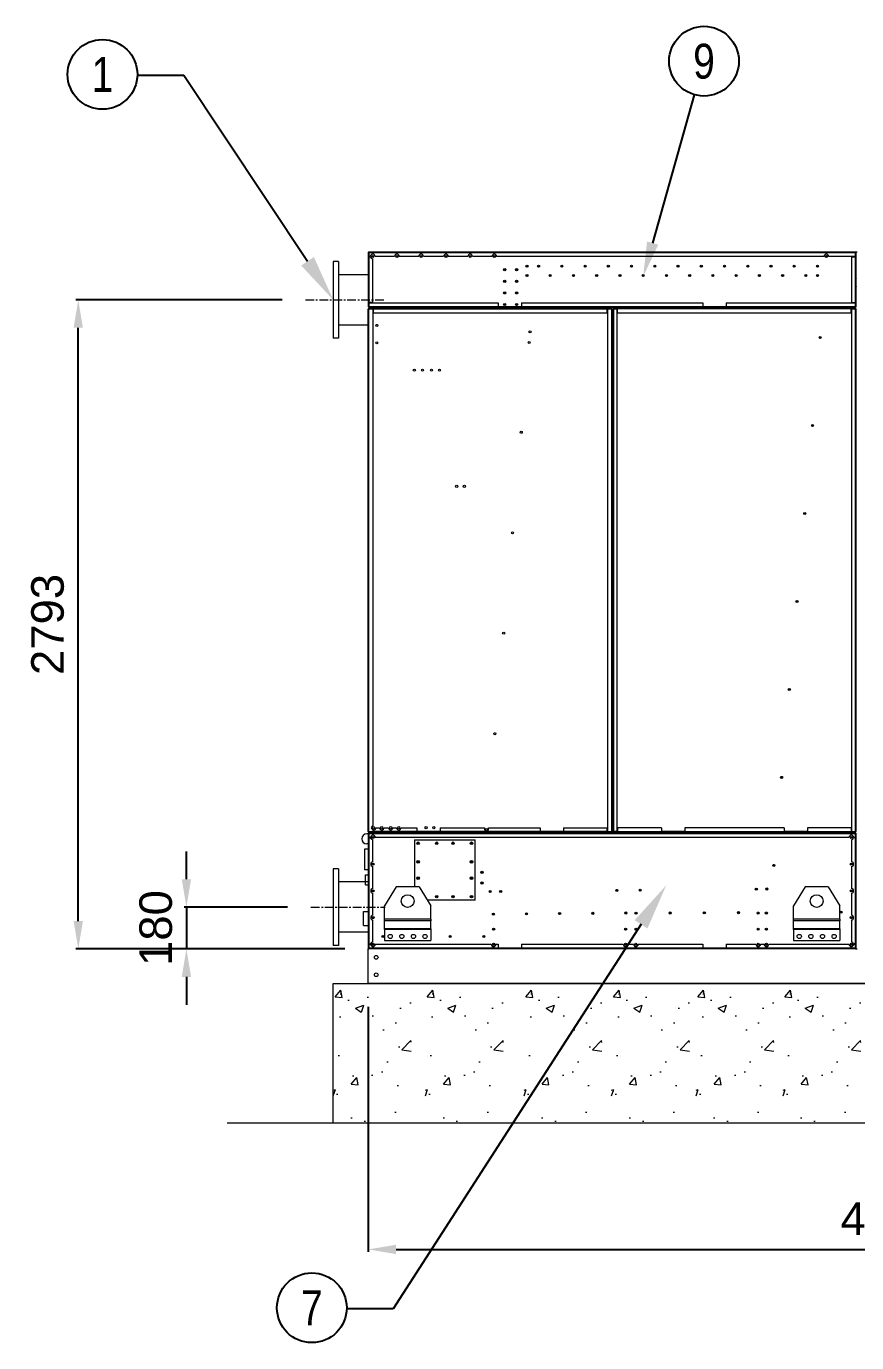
# Model space of a CAD drawing. Header units: millimetres. Extents: x 10706 to 40113, y 7812 to 28607.
# Drawn here: x 19828 to 23401, y 13701 to 19365 of the extents above; entities that cross this region are included whole.
import ezdxf
from ezdxf import colors
from ezdxf.entities.mleader import LeaderData, LeaderLine
from ezdxf.enums import TextEntityAlignment as Align
from ezdxf.math import Vec2, Vec3

# ---------------------------------------------------------------- set-up
doc = ezdxf.new("R2010")
doc.units = ezdxf.units.MM
doc.linetypes.add('CENTER', pattern=[2, 1.25, -0.25, 0.25, -0.25])
for name, color, linetype in [('center', 1, 'CENTER'), ('냉각탑_dim', 1, 'Continuous'), ('냉각탑_text', 3, 'Continuous'), ('냉각탑_기초', 23, 'Continuous')]:
    doc.layers.add(name, color=color, linetype=linetype)
doc.styles.get("Standard").update_dxf_attribs({"font": 'arial.ttf'})
doc.dimstyles.new('1.40', dxfattribs={"dimscale": 20, "dimtxt": 1.5, "dimasz": 1, "dimexe": 0.5, "dimexo": 0.5, "dimgap": 0.5, "dimtad": 1, "dimdec": 0, "dimzin": 0, "dimdsep": 46, "dimtxsty": 'Standard', "dimcen": 0, "dimclrd": 2, "dimclre": 2, "dimclrt": 3, "dimadec": 0, "dimazin": 0, "dimtfac": 1, "dimtdec": 0, "dimtmove": 0, "dimatfit": 0, "dimfxl": 1, "dimtolj": 1, "dimtzin": 0, "dimlwd": -1, "dimlwe": -1, "dimarcsym": 0})

# ---------------------------------------------------------------- blocks, each defined once
blk = doc.blocks.new('*D49')
at = {"color": 2, "transparency": 16777216}
for p, q in [((21299, 15146.3), (21299, 14091.8)), ((25799, 15146.3), (25799, 14091.8)), ((21419, 14101.8), (25679, 14101.8))]:
    blk.add_line(p, q, dxfattribs=at)
for points in [[(21419, 14121.8), (21419, 14081.8), (21299, 14101.8)], [(25679, 14121.8), (25679, 14081.8), (25799, 14101.8)]]:
    blk.add_solid(points, dxfattribs=at)
at = {"layer": 'Defpoints', "color": 0, "transparency": 16777216}
for p in [(21299, 15246.3), (25799, 15246.3), (25799, 14101.8)]:
    blk.add_point(p, dxfattribs=at)
at = {"color": 3, "lineweight": 5, "transparency": 16777216, "insert": (23549, 14233.2), "char_height": 140, "attachment_point": 5}
blk.add_mtext('\\A1;4500', dxfattribs=at)
blk = doc.blocks.new('*D53')
at = {"color": 2, "transparency": 16777216}
for p, q in [((20929.1, 18187.7), (20041.8, 18187.7)), ((20051.8, 15514.7), (20051.8, 18067.7)), ((21199, 15394.7), (20041.8, 15394.7))]:
    blk.add_line(p, q, dxfattribs=at)
for points in [[(20031.8, 18067.7), (20071.8, 18067.7), (20051.8, 18187.7)], [(20031.8, 15514.7), (20071.8, 15514.7), (20051.8, 15394.7)]]:
    blk.add_solid(points, dxfattribs=at)
at = {"layer": 'Defpoints', "color": 0, "transparency": 16777216}
for p in [(20051.8, 18187.7), (21029.1, 18187.7), (21299, 15394.7)]:
    blk.add_point(p, dxfattribs=at)
at = {"color": 3, "lineweight": 5, "transparency": 16777216, "insert": (19920.3, 16791.2), "char_height": 140, "attachment_point": 5, "rotation": 90}
blk.add_mtext('\\A1;2793', dxfattribs=at)
blk = doc.blocks.new('*D55')
at = {"color": 2, "transparency": 16777216}
for p, q in [((20517.2, 15694.8), (20517.2, 15814.8)), ((20952.7, 15574.8), (20507.2, 15574.8)), ((20517.2, 15574.8), (20517.2, 15394.7)), ((21199, 15394.7), (20507.2, 15394.7)), ((20517.2, 15274.7), (20517.2, 15154.7))]:
    blk.add_line(p, q, dxfattribs=at)
for points in [[(20497.2, 15694.8), (20537.2, 15694.8), (20517.2, 15574.8)], [(20497.2, 15274.7), (20537.2, 15274.7), (20517.2, 15394.7)]]:
    blk.add_solid(points, dxfattribs=at)
at = {"layer": 'Defpoints', "color": 0, "transparency": 16777216}
for p in [(21052.7, 15574.8), (20517.2, 15394.7), (21299, 15394.7)]:
    blk.add_point(p, dxfattribs=at)
at = {"color": 3, "lineweight": 5, "transparency": 16777216, "insert": (20385.8, 15484.8), "char_height": 140, "attachment_point": 5, "rotation": 90}
blk.add_mtext('\\A1;180', dxfattribs=at)
blk = doc.blocks.new('1')
at = {"color": 7, "lineweight": 20, "ltscale": 0.001111}
for p, q in [((21301, 18391.2), (21299, 18391.2)), ((21302.5, 18374.7), (21302.5, 18372.7)), ((23399, 18391.2), (23397, 18391.2)), ((23399, 18355.8), (23401, 18355.8)), ((23399, 18352.7), (23401, 18352.7)), ((21299, 18158.2), (21301, 18158.2)), ((21302.5, 18176.7), (21302.5, 18174.7)), ((21848.5, 18154.7), (21848.5, 18152.7)), ((21860, 18154.7), (21860, 18152.7)), ((21863.5, 18152.7), (21863.5, 18154.7)), ((21865.5, 18152.7), (21865.5, 18154.7)), ((21867, 18154.7), (21867, 18152.7)), ((21963, 18154.7), (21963, 18152.7)), ((21965, 18152.7), (21965, 18154.7)), ((21967, 18152.7), (21967, 18154.7)), ((22012, 18152.7), (22012, 18154.7)), ((22014, 18152.7), (22014, 18154.7)), ((22016, 18154.7), (22016, 18152.7)), ((22018, 18154.7), (22018, 18152.7)), ((22349, 18148.7), (22351, 18148.7)), ((23244, 18154.7), (23244, 18152.7)), ((23246, 18152.7), (23246, 18154.7)), ((23397, 18158.2), (23399, 18158.2)), ((22349, 18122.2), (22351, 18122.2)), ((22349, 18118.7), (22351, 18118.7)), ((22351, 18100.7), (22349, 18100.7)), ((21301, 15891.2), (21299, 15891.2)), ((21302.5, 15874.7), (21302.5, 15872.7)), ((21448.5, 15894.7), (21448.5, 15896.7)), ((21537.6, 15894.7), (21537.6, 15896.7)), ((23399, 15891.2), (23397, 15891.2)), ((21302.5, 15416.7), (21302.5, 15414.7)), ((21299, 15398.2), (21301, 15398.2)), ((23397, 15398.2), (23399, 15398.2))]:
    blk.add_line(p, q, dxfattribs=at)
at = {"color": 7, "lineweight": 20, "ltscale": 0.010278}
for p, q in [((21299, 18391.2), (21299, 18372.7)), ((21301, 18372.7), (21301, 18391.2)), ((23395.5, 18372.7), (23395.5, 18391.2)), ((23397, 18391.2), (23397, 18372.7)), ((23399, 18372.7), (23399, 18391.2)), ((21299, 18176.7), (21299, 18158.2)), ((21301, 18158.2), (21301, 18176.7)), ((21320.6, 18152.7), (21302.1, 18152.7)), ((21302.1, 18151.1), (21320.6, 18151.1)), ((21302.1, 18149.6), (21320.6, 18149.6)), ((22345.9, 18152.7), (22327.4, 18152.7)), ((22327.4, 18151.1), (22345.9, 18151.1)), ((22327.4, 18149.6), (22345.9, 18149.6)), ((22372.6, 18152.7), (22354.1, 18152.7)), ((22354.1, 18151.1), (22372.6, 18151.1)), ((22354.1, 18149.6), (22372.6, 18149.6)), ((23395.9, 18152.7), (23377.4, 18152.7)), ((23377.4, 18151.1), (23395.9, 18151.1)), ((23377.4, 18149.6), (23395.9, 18149.6)), ((23395.5, 18158.2), (23395.5, 18176.7)), ((23397, 18176.7), (23397, 18158.2)), ((23399, 18158.2), (23399, 18176.7)), ((21299, 15891.2), (21299, 15872.7)), ((21301, 15872.7), (21301, 15891.2)), ((21320.6, 15898.3), (21302.1, 15898.3)), ((21302.1, 15896.7), (21320.6, 15896.7)), ((22345.9, 15898.3), (22327.4, 15898.3)), ((22327.4, 15896.7), (22345.9, 15896.7)), ((22372.6, 15898.3), (22354.1, 15898.3)), ((22354.1, 15896.7), (22372.6, 15896.7)), ((23395.9, 15898.3), (23377.4, 15898.3)), ((23377.4, 15896.7), (23395.9, 15896.7)), ((23395.5, 15872.7), (23395.5, 15891.2)), ((23397, 15891.2), (23397, 15872.7)), ((23399, 15872.7), (23399, 15891.2)), ((21299, 15416.7), (21299, 15398.2)), ((21301, 15398.2), (21301, 15416.7)), ((23395.5, 15398.2), (23395.5, 15416.7)), ((23397, 15416.7), (23397, 15398.2)), ((23399, 15398.2), (23399, 15416.7))]:
    blk.add_line(p, q, dxfattribs=at)
at = {"color": 7, "lineweight": 20, "ltscale": 0.001944}
for p, q in [((21299, 18372.7), (21302.5, 18372.7)), ((21302.5, 18391.2), (21302.5, 18394.7)), ((23395.5, 18391.2), (23395.5, 18394.7)), ((23399, 18372.7), (23395.5, 18372.7)), ((21299, 18176.7), (21302.5, 18176.7)), ((21302.5, 18158.2), (21302.5, 18154.7)), ((23399, 18176.7), (23395.5, 18176.7)), ((23395.5, 18158.2), (23395.5, 18154.7)), ((21299, 15872.7), (21302.5, 15872.7)), ((21302.5, 15891.2), (21302.5, 15894.7)), ((23395.5, 15891.2), (23395.5, 15894.7)), ((23399, 15872.7), (23395.5, 15872.7)), ((21299, 15416.7), (21302.5, 15416.7)), ((23399, 15416.7), (23395.5, 15416.7)), ((21302.5, 15398.2), (21302.5, 15394.7)), ((23395.5, 15398.2), (23395.5, 15394.7))]:
    blk.add_line(p, q, dxfattribs=at)
at = {"color": 7, "lineweight": 20, "ltscale": 0.108889}
for p, q in [((21299, 18372.7), (21299, 18176.7)), ((21302.5, 18372.7), (21302.5, 18176.7)), ((23379, 18372.7), (23379, 18176.7)), ((23395.5, 18176.7), (23395.5, 18372.7)), ((23399, 18176.7), (23399, 18372.7))]:
    blk.add_line(p, q, dxfattribs=at)
at = {"color": 7, "lineweight": 20, "ltscale": 0.000833333}
for p, q in [((21302.5, 18391.2), (21301, 18391.2)), ((23395.5, 18391.2), (23397, 18391.2)), ((21302.5, 18158.2), (21301, 18158.2)), ((21302.1, 18149.6), (21302.1, 18151.1)), ((22345.9, 18149.6), (22345.9, 18151.1)), ((22354.1, 18149.6), (22354.1, 18151.1)), ((23395.5, 18158.2), (23397, 18158.2)), ((23395.9, 18149.6), (23395.9, 18151.1)), ((21302.5, 15891.2), (21301, 15891.2)), ((21302.1, 15899.8), (21302.1, 15898.3)), ((22345.9, 15899.8), (22345.9, 15898.3)), ((22354.1, 15899.8), (22354.1, 15898.3)), ((23395.5, 15891.2), (23397, 15891.2)), ((23395.9, 15899.8), (23395.9, 15898.3)), ((21302.5, 15398.2), (21301, 15398.2)), ((23395.5, 15398.2), (23397, 15398.2))]:
    blk.add_line(p, q, dxfattribs=at)
at = {"color": 7, "lineweight": 20}
for p, q in [((21302.5, 18394.7), (23395.5, 18394.7)), ((21302.5, 18391.2), (23395.5, 18391.2)), ((23260.5, 18374.7), (21852, 18374.7)), ((21299, 15899.8), (21299, 18149.6)), ((21302.1, 15899.8), (21302.1, 18149.6)), ((23395.5, 18154.7), (21302.5, 18154.7)), ((21319, 18149.6), (21319, 15926.1)), ((21320.6, 18152.7), (22327.4, 18152.7)), ((21320.6, 18149.6), (22327.4, 18149.6)), ((21320.6, 18132.7), (22327.4, 18132.7)), ((22329, 18149.6), (22329, 15899.8)), ((22345.9, 18149.6), (22345.9, 15899.8)), ((22349, 18149.6), (22349, 15899.8)), ((22351, 18149.6), (22351, 15899.8)), ((22354.1, 18149.6), (22354.1, 15899.8)), ((22371, 15899.8), (22371, 18149.6)), ((23377.4, 18152.7), (22372.6, 18152.7)), ((23377.4, 18149.6), (22372.6, 18149.6)), ((22372.6, 18132.7), (23377.4, 18132.7)), ((23379, 18149.6), (23379, 15899.8)), ((23395.9, 15899.8), (23395.9, 18149.6)), ((23399, 15899.8), (23399, 18149.6)), ((21302.5, 15894.7), (23395.5, 15894.7)), ((21302.5, 15891.2), (23395.5, 15891.2)), ((22327.4, 15896.7), (21320.6, 15896.7)), ((23368, 15874.7), (21330, 15874.7)), ((22372.6, 15896.7), (23377.4, 15896.7)), ((23395.5, 15394.7), (21302.5, 15394.7)), ((23395.5, 15394.7), (21302.5, 15394.7))]:
    blk.add_line(p, q, dxfattribs=at)
at = {"color": 7, "lineweight": 20, "ltscale": 0.009167}
for p, q in [((21302.5, 18391.2), (21302.5, 18374.7)), ((23379, 18372.7), (23395.5, 18372.7)), ((23395.5, 18374.7), (23395.5, 18391.2)), ((21319, 18176.7), (21302.5, 18176.7)), ((21302.5, 18174.7), (21302.5, 18158.2)), ((21859, 18174.7), (21859, 18158.2)), ((21959, 18174.7), (21959, 18158.2)), ((22739, 18174.7), (22739, 18158.2)), ((22839, 18174.7), (22839, 18158.2)), ((23379, 18176.7), (23395.5, 18176.7)), ((23395.5, 18158.2), (23395.5, 18174.7)), ((21302.5, 15891.2), (21302.5, 15874.7)), ((23395.5, 15874.7), (23395.5, 15891.2)), ((21302.5, 15414.7), (21302.5, 15398.2)), ((21859, 15414.7), (21859, 15398.2)), ((21959, 15414.7), (21959, 15398.2)), ((22739, 15414.7), (22739, 15398.2)), ((22839, 15414.7), (22839, 15398.2)), ((23395.5, 15398.2), (23395.5, 15414.7))]:
    blk.add_line(p, q, dxfattribs=at)
at = {"color": 7, "lineweight": 20, "ltscale": 0.003611}
blk.add_line((21309, 18374.7), (21302.5, 18374.7), dxfattribs=at)
at = {"color": 7, "lineweight": 20, "ltscale": 0.003723}
blk.add_line((21302.5, 18372.7), (21309.2, 18372.7), dxfattribs=at)
at = {"color": 7, "lineweight": 20, "ltscale": 0.104444}
blk.add_line((21319, 18176.7), (21319, 18364.7), dxfattribs=at)
at = {"color": 7, "lineweight": 20, "ltscale": 0.046667}
for p, q in [((21413, 18374.7), (21329, 18374.7)), ((21517, 18374.7), (21433, 18374.7)), ((21728, 18374.7), (21644, 18374.7)), ((21832, 18374.7), (21748, 18374.7))]:
    blk.add_line(p, q, dxfattribs=at)
at = {"color": 7, "lineweight": 20, "ltscale": 0.048333}
blk.add_line((21624, 18374.7), (21537, 18374.7), dxfattribs=at)
at = {"color": 7, "lineweight": 20, "ltscale": 0.063889}
blk.add_line((23395.5, 18374.7), (23280.5, 18374.7), dxfattribs=at)
at = {"color": 7, "lineweight": 20, "ltscale": 0.003944}
blk.add_line((23395.5, 18394.7), (23402.6, 18394.7), dxfattribs=at)
at = {"color": 7, "lineweight": 20, "ltscale": 0.003056}
blk.add_line((23395.5, 18391.6), (23401, 18391.6), dxfattribs=at)
at = {"color": 7, "lineweight": 20, "ltscale": 0.091667}
for p, q in [((21149, 18352.7), (21149, 18187.7)), ((21149, 18187.7), (21149, 18022.7)), ((21149, 15574.8), (21149, 15409.8))]:
    blk.add_line(p, q, dxfattribs=at)
at = {"color": 7, "lineweight": 20, "ltscale": 0.012222}
for p, q in [((21171, 18352.7), (21149, 18352.7)), ((21171, 18022.7), (21149, 18022.7)), ((21171, 15739.8), (21149, 15739.8)), ((21171, 15409.8), (21149, 15409.8))]:
    blk.add_line(p, q, dxfattribs=at)
at = {"color": 7, "lineweight": 20, "ltscale": 0.171052}
for p, q in [((21149, 18352.7), (21149, 18044.8)), ((21149, 15739.8), (21149, 15431.9))]:
    blk.add_line(p, q, dxfattribs=at)
at = {"lineweight": 5}
for p, q in [((21171, 18352.7), (21171, 18022.7)), ((21171, 15739.8), (21171, 15409.8))]:
    blk.add_line(p, q, dxfattribs=at)
at = {"color": 7, "lineweight": 20, "ltscale": 0.098888}
for p, q in [((21299, 18295.8), (21171, 18295.8)), ((21299, 18079.5), (21171, 18079.5)), ((21299, 15683), (21171, 15683)), ((21299, 15466.7), (21171, 15466.7))]:
    blk.add_line(p, q, dxfattribs=at)
at = {"color": 7, "lineweight": 20, "ltscale": 0.001373}
for p, q in [((23399, 18280.5), (23401, 18281.9)), ((23401, 18248.7), (23399, 18247.2)), ((23401, 18244.9), (23399, 18243.4))]:
    blk.add_line(p, q, dxfattribs=at)
at = {"color": 7, "lineweight": 20, "ltscale": 0.001722}
for p, q in [((21302.1, 18149.6), (21299, 18149.6)), ((21320.6, 18149.6), (21320.6, 18152.7)), ((22327.4, 18149.6), (22327.4, 18152.7)), ((22345.9, 18149.6), (22349, 18149.6)), ((22351, 18149.6), (22354.1, 18149.6)), ((22372.6, 18152.7), (22372.6, 18149.6)), ((23377.4, 18152.7), (23377.4, 18149.6)), ((23399, 18149.6), (23395.9, 18149.6)), ((21302.1, 15899.8), (21299, 15899.8)), ((21320.6, 15899.8), (21320.6, 15896.7)), ((22327.4, 15899.8), (22327.4, 15896.7)), ((22345.9, 15899.8), (22349, 15899.8)), ((22351, 15899.8), (22354.1, 15899.8)), ((22372.6, 15896.7), (22372.6, 15899.8)), ((23377.4, 15896.7), (23377.4, 15899.8)), ((23399, 15899.8), (23395.9, 15899.8))]:
    blk.add_line(p, q, dxfattribs=at)
at = {"color": 7, "lineweight": 20, "ltscale": 0.000888889}
for p, q in [((21302.1, 18152.7), (21302.1, 18151.1)), ((22327.4, 18149.6), (22329, 18149.6)), ((22345.9, 18151.1), (22345.9, 18152.7)), ((22354.1, 18152.7), (22354.1, 18151.1)), ((23395.9, 18151.1), (23395.9, 18152.7)), ((21302.1, 15898.3), (21302.1, 15896.7)), ((21320.6, 15899.8), (21319, 15899.8)), ((22329, 15899.8), (22327.4, 15899.8)), ((22345.9, 15896.7), (22345.9, 15898.3)), ((22354.1, 15898.3), (22354.1, 15896.7)), ((22372.6, 15899.8), (22371, 15899.8)), ((23379, 15899.8), (23377.4, 15899.8)), ((23395.9, 15896.7), (23395.9, 15898.3))]:
    blk.add_line(p, q, dxfattribs=at)
at = {"color": 7, "lineweight": 20, "ltscale": 0.009389}
for p, q in [((21319, 18149.6), (21302.1, 18149.6)), ((21320.6, 18149.6), (21320.6, 18132.7)), ((22327.4, 18132.7), (22327.4, 18149.6)), ((22345.9, 18149.6), (22329, 18149.6)), ((22371, 18149.6), (22354.1, 18149.6)), ((22372.6, 18132.7), (22372.6, 18149.6)), ((23377.4, 18132.7), (23377.4, 18149.6)), ((23379, 18149.6), (23395.9, 18149.6)), ((21302.1, 15899.8), (21319, 15899.8)), ((21509, 15916.7), (21509, 15899.8)), ((21609, 15916.7), (21609, 15899.8)), ((22039, 15916.7), (22039, 15899.8)), ((22139, 15916.7), (22139, 15899.8)), ((22327.4, 15899.8), (22327.4, 15916.7)), ((22329, 15899.8), (22345.9, 15899.8)), ((22371, 15899.8), (22354.1, 15899.8)), ((22372.6, 15916.7), (22372.6, 15899.8)), ((22561, 15916.7), (22561, 15899.8)), ((22661, 15916.7), (22661, 15899.8)), ((23089, 15916.7), (23089, 15899.8)), ((23189, 15916.7), (23189, 15899.8)), ((23377.4, 15916.7), (23377.4, 15899.8)), ((23379, 15899.8), (23395.9, 15899.8))]:
    blk.add_line(p, q, dxfattribs=at)
at = {"color": 7, "lineweight": 20, "ltscale": 0.309167}
for p, q in [((21302.5, 18174.7), (21859, 18174.7)), ((21859, 18158.2), (21302.5, 18158.2)), ((22839, 18174.7), (23395.5, 18174.7)), ((23395.5, 18158.2), (22839, 18158.2)), ((21859, 15398.2), (21302.5, 15398.2)), ((23395.5, 15398.2), (22839, 15398.2))]:
    blk.add_line(p, q, dxfattribs=at)
at = {"color": 7, "lineweight": 20, "ltscale": 0.000888888}
for p, q in [((21319, 18149.6), (21320.6, 18149.6)), ((21320.6, 15899.8), (21319, 15899.8))]:
    blk.add_line(p, q, dxfattribs=at)
at = {"color": 7, "lineweight": 20, "ltscale": 0.055556}
for p, q in [((21959, 18158.2), (21859, 18158.2)), ((21959, 18158.2), (21859, 18158.2)), ((22839, 18158.2), (22739, 18158.2)), ((22839, 18158.2), (22739, 18158.2)), ((21609, 15899.8), (21509, 15899.8)), ((22139, 15899.8), (22039, 15899.8)), ((22139, 15899.8), (22039, 15899.8)), ((22561, 15899.8), (22661, 15899.8)), ((22661, 15899.8), (22561, 15899.8)), ((23189, 15899.8), (23089, 15899.8)), ((23279, 15662.7), (23179, 15662.7)), ((21959, 15398.2), (21859, 15398.2)), ((22839, 15398.2), (22739, 15398.2)), ((22839, 15398.2), (22739, 15398.2))]:
    blk.add_line(p, q, dxfattribs=at)
at = {"color": 7, "lineweight": 20, "ltscale": 0.433333}
for p, q in [((21959, 18174.7), (22739, 18174.7)), ((22739, 18158.2), (21959, 18158.2)), ((22739, 15398.2), (21959, 15398.2))]:
    blk.add_line(p, q, dxfattribs=at)
at = {"color": 7, "lineweight": 20, "ltscale": 0.012281}
for p, q in [((21149, 18044.8), (21149, 18022.7)), ((21149, 15431.9), (21149, 15409.8))]:
    blk.add_line(p, q, dxfattribs=at)
at = {"color": 7, "lineweight": 20, "ltscale": 0.011818}
blk.add_line((21299, 15923.4), (21297.2, 15902.2), dxfattribs=at)
at = {"color": 7, "lineweight": 20, "ltscale": 0.003333}
for p, q in [((21299, 15889.8), (21293, 15889.8)), ((21299, 15847.1), (21293, 15847.1))]:
    blk.add_line(p, q, dxfattribs=at)
at = {"color": 7, "lineweight": 20, "ltscale": 0.001034}
blk.add_line((21297.2, 15902.2), (21299, 15902.1), dxfattribs=at)
at = {"color": 7, "lineweight": 20, "ltscale": 0.253333}
for p, q in [((21299, 15872.7), (21299, 15416.7)), ((21302.5, 15872.7), (21302.5, 15416.7)), ((23395.5, 15416.7), (23395.5, 15872.7)), ((23399, 15416.7), (23399, 15872.7))]:
    blk.add_line(p, q, dxfattribs=at)
at = {"color": 7, "lineweight": 20, "ltscale": 0.004167}
for p, q in [((21310, 15874.7), (21302.5, 15874.7)), ((23395.5, 15874.7), (23388, 15874.7)), ((21302.5, 15414.7), (21310, 15414.7)), ((23388, 15414.7), (23395.5, 15414.7))]:
    blk.add_line(p, q, dxfattribs=at)
at = {"color": 7, "lineweight": 20, "ltscale": 0.004279}
for p, q in [((21302.5, 15872.7), (21310.2, 15872.7)), ((23395.5, 15872.7), (23387.8, 15872.7)), ((21302.5, 15416.7), (21310.2, 15416.7)), ((23395.5, 15416.7), (23387.8, 15416.7))]:
    blk.add_line(p, q, dxfattribs=at)
at = {"color": 7, "lineweight": 20, "ltscale": 0.004182}
blk.add_line((21319, 15907.3), (21319, 15899.8), dxfattribs=at)
at = {"color": 7, "lineweight": 20, "ltscale": 0.052833}
for p, q in [((21319, 15769.6), (21319, 15864.7)), ((23379, 15864.7), (23379, 15769.6)), ((21319, 15654.6), (21319, 15749.7)), ((23379, 15749.7), (23379, 15654.6)), ((21319, 15539.6), (21319, 15634.7)), ((23379, 15634.7), (23379, 15539.6)), ((21319, 15424.6), (21319, 15519.7)), ((23379, 15519.7), (23379, 15424.6))]:
    blk.add_line(p, q, dxfattribs=at)
at = {"color": 7, "lineweight": 20, "ltscale": 0.003933}
blk.add_line((21320.6, 15906.9), (21320.6, 15899.8), dxfattribs=at)
at = {"color": 7, "lineweight": 20, "ltscale": 0.104667}
for p, q in [((21509, 15899.8), (21320.6, 15899.8)), ((22139, 15916.7), (22327.4, 15916.7)), ((22327.4, 15899.8), (22139, 15899.8)), ((22561, 15916.7), (22372.6, 15916.7)), ((22372.6, 15899.8), (22561, 15899.8)), ((23377.4, 15916.7), (23189, 15916.7)), ((23189, 15899.8), (23377.4, 15899.8))]:
    blk.add_line(p, q, dxfattribs=at)
at = {"color": 7, "lineweight": 20, "ltscale": 0.008333}
for p, q in [((21332.5, 15916.7), (21347.5, 15916.7)), ((21405.9, 15916.7), (21420.9, 15916.7)), ((22987.5, 15414.7), (23002.5, 15414.7))]:
    blk.add_line(p, q, dxfattribs=at)
at = {"color": 7, "lineweight": 20, "ltscale": 0.010222}
blk.add_line((21367.5, 15916.7), (21385.9, 15916.7), dxfattribs=at)
at = {"color": 7, "lineweight": 20, "ltscale": 0.037841}
blk.add_line((21440.9, 15916.7), (21509, 15916.7), dxfattribs=at)
at = {"color": 7, "lineweight": 20, "ltscale": 0.144444}
for p, q in [((21499, 15864.7), (21759, 15864.7)), ((21499, 15864.7), (21499, 15662.7)), ((21759, 15604.7), (21759, 15864.7)), ((21759, 15604.7), (21554, 15604.7))]:
    blk.add_line(p, q, dxfattribs=at)
at = {"color": 7, "lineweight": 20, "ltscale": 0.106316}
blk.add_line((21609, 15916.7), (21800.4, 15916.7), dxfattribs=at)
at = {"color": 7, "lineweight": 20, "ltscale": 0.238889}
blk.add_line((22039, 15899.8), (21609, 15899.8), dxfattribs=at)
at = {"color": 7, "lineweight": 20, "ltscale": 0.001115}
for p, q in [((21792.1, 15894.7), (21792.3, 15896.7)), ((21818.7, 15894.7), (21818.9, 15896.7)), ((21822.2, 15894.7), (21822.4, 15896.7)), ((21822.2, 15894.7), (21822.4, 15896.7)), ((22432.4, 15896.7), (22432.2, 15894.7)), ((22432.2, 15894.7), (22432.4, 15896.7)), ((23042.2, 15894.7), (23042.4, 15896.7)), ((23045.7, 15894.7), (23045.9, 15896.7)), ((23072.3, 15894.7), (23072.5, 15896.7))]:
    blk.add_line(p, q, dxfattribs=at)
at = {"color": 7, "lineweight": 20, "ltscale": 0.004483}
for p, q in [((21800.4, 15916.7), (21800.4, 15908.6)), ((21816.4, 15908.6), (21816.4, 15916.7))]:
    blk.add_line(p, q, dxfattribs=at)
at = {"color": 7, "lineweight": 20, "ltscale": 0.123684}
blk.add_line((21816.4, 15916.7), (22039, 15916.7), dxfattribs=at)
at = {"color": 7, "lineweight": 20, "ltscale": 0.237778}
for p, q in [((23089, 15916.7), (22661, 15916.7)), ((22661, 15899.8), (23089, 15899.8))]:
    blk.add_line(p, q, dxfattribs=at)
at = {"color": 7, "lineweight": 20, "ltscale": 0.02475}
for p, q in [((21283, 15824.2), (21283, 15779.7)), ((21283, 15779.7), (21283, 15735.1))]:
    blk.add_line(p, q, dxfattribs=at)
at = {"color": 7, "lineweight": 20, "ltscale": 0.008889}
for p, q in [((21299, 15824.2), (21283, 15824.2)), ((21299, 15735.1), (21283, 15735.1))]:
    blk.add_line(p, q, dxfattribs=at)
at = {"color": 7, "lineweight": 20, "ltscale": 0.011861}
blk.add_line((21287.8, 15671.3), (21287.8, 15714), dxfattribs=at)
at = {"color": 7, "lineweight": 20, "ltscale": 0.006222}
for p, q in [((21287.8, 15714), (21299, 15714)), ((21287.8, 15671.3), (21299, 15671.3))]:
    blk.add_line(p, q, dxfattribs=at)
at = {"color": 7, "lineweight": 20, "ltscale": 0.003143}
blk.add_line((21319, 15647.5), (21319, 15641.9), dxfattribs=at)
at = {"color": 7, "lineweight": 20, "ltscale": 0.053832}
for p, q in [((21419, 15662.7), (21369, 15579.7)), ((23179, 15662.7), (23129, 15579.7)), ((23279, 15662.7), (23329, 15579.7))]:
    blk.add_line(p, q, dxfattribs=at)
at = {"color": 7, "lineweight": 20, "ltscale": 0.044444}
blk.add_line((21519, 15662.7), (21419, 15662.7), dxfattribs=at)
at = {"color": 7, "lineweight": 20, "ltscale": 0.016214}
blk.add_line((21519, 15662.7), (21569, 15579.7), dxfattribs=at)
at = {"color": 7, "lineweight": 20, "ltscale": 9.6213e-07}
blk.add_line((21784, 15678.7), (21784, 15678.7), dxfattribs=at)
at = {"color": 7, "lineweight": 20, "ltscale": 0.031187}
for p, q in [((21369, 15523.5), (21369, 15579.7)), ((21569, 15523.5), (21569, 15579.7)), ((23129, 15523.5), (23129, 15579.7)), ((23329, 15523.5), (23329, 15579.7))]:
    blk.add_line(p, q, dxfattribs=at)
at = {"color": 7, "lineweight": 20, "ltscale": 0.016806}
for p, q in [((21279.8, 15525.7), (21279.8, 15556)), ((21279.8, 15495.5), (21279.8, 15525.7))]:
    blk.add_line(p, q, dxfattribs=at)
at = {"color": 7, "lineweight": 20, "ltscale": 0.010667}
for p, q in [((21279.8, 15556), (21299, 15556)), ((21279.8, 15495.5), (21299, 15495.5))]:
    blk.add_line(p, q, dxfattribs=at)
at = {"color": 7, "lineweight": 20, "ltscale": 0.003919}
for p, q in [((21369, 15516.5), (21369, 15523.5)), ((21569, 15523.5), (21569, 15516.5)), ((23129, 15516.5), (23129, 15523.5)), ((23329, 15523.5), (23329, 15516.5))]:
    blk.add_line(p, q, dxfattribs=at)
at = {"color": 7, "lineweight": 20, "ltscale": 0.111111}
for p, q in [((21569, 15523.5), (21369, 15523.5)), ((23329, 15523.5), (23129, 15523.5)), ((21569, 15516.5), (21369, 15516.5)), ((21569, 15481.3), (21369, 15481.3)), ((21569, 15477.8), (21369, 15477.8)), ((23329, 15516.5), (23129, 15516.5)), ((23329, 15481.3), (23129, 15481.3)), ((23329, 15477.8), (23129, 15477.8)), ((21369, 15431.7), (21569, 15431.7)), ((23129, 15431.7), (23329, 15431.7))]:
    blk.add_line(p, q, dxfattribs=at)
at = {"color": 7, "lineweight": 20, "ltscale": 0.019545}
for p, q in [((21369, 15481.3), (21369, 15516.5)), ((21569, 15481.3), (21569, 15516.5)), ((23129, 15481.3), (23129, 15516.5)), ((23329, 15481.3), (23329, 15516.5))]:
    blk.add_line(p, q, dxfattribs=at)
at = {"color": 7, "lineweight": 20, "ltscale": 0.001959}
for p, q in [((21369, 15477.8), (21369, 15481.3)), ((21569, 15481.3), (21569, 15477.8)), ((23129, 15477.8), (23129, 15481.3)), ((23329, 15481.3), (23329, 15477.8))]:
    blk.add_line(p, q, dxfattribs=at)
at = {"color": 7, "lineweight": 20, "ltscale": 0.025612}
for p, q in [((21369, 15477.8), (21369, 15431.7)), ((21569, 15477.8), (21569, 15431.7)), ((23129, 15477.8), (23129, 15431.7)), ((23329, 15477.8), (23329, 15431.7))]:
    blk.add_line(p, q, dxfattribs=at)
at = {"color": 7, "lineweight": 20, "ltscale": 0.277222}
blk.add_line((21330, 15414.7), (21829, 15414.7), dxfattribs=at)
at = {"color": 7, "lineweight": 20, "ltscale": 0.005556}
blk.add_line((21849, 15414.7), (21859, 15414.7), dxfattribs=at)
at = {"color": 7, "lineweight": 20, "ltscale": 0.243333}
blk.add_line((21959, 15414.7), (22397, 15414.7), dxfattribs=at)
at = {"color": 7, "lineweight": 20, "ltscale": 0.013333}
blk.add_line((22417, 15414.7), (22441, 15414.7), dxfattribs=at)
at = {"color": 7, "lineweight": 20, "ltscale": 0.154444}
blk.add_line((22461, 15414.7), (22739, 15414.7), dxfattribs=at)
at = {"color": 7, "lineweight": 20, "ltscale": 0.071389}
blk.add_line((22839, 15414.7), (22967.5, 15414.7), dxfattribs=at)
at = {"color": 7, "lineweight": 20, "ltscale": 0.191944}
blk.add_line((23022.5, 15414.7), (23368, 15414.7), dxfattribs=at)
at = {"color": 0, "lineweight": 20}
for p, q in [((21299, 15246.3), (21299, 15394.7)), ((21302.5, 15394.7), (21299, 15394.7)), ((23395.5, 15394.7), (23403.7, 15394.7)), ((25799, 15246.3), (21299, 15246.3))]:
    blk.add_line(p, q, dxfattribs=at)
at = {"color": 7, "lineweight": 20}
for centre, radius in [((21319, 18374.7), 4.5), ((21319, 18374.7), 3), ((21423, 18374.7), 4.5), ((21423, 18374.7), 3), ((21527, 18374.7), 4.5), ((21527, 18374.7), 3), ((21634, 18374.7), 4.5), ((21634, 18374.7), 3), ((21738, 18374.7), 4.5), ((21738, 18374.7), 3), ((21842, 18374.7), 4.5), ((21842, 18374.7), 3), ((23270.5, 18374.7), 4.5), ((23270.5, 18374.7), 3), ((21886.5, 18317.7), 4.5), ((21886.5, 18317.7), 3), ((21938, 18317.7), 4.5), ((21938, 18317.7), 3), ((21982.5, 18332.7), 4.5), ((21982.5, 18292.7), 4.5), ((21982.5, 18332.7), 3), ((22032.5, 18332.7), 4.5), ((22032.5, 18332.7), 3), ((22082.5, 18292.7), 4.5), ((22132.5, 18332.7), 4.5), ((22132.5, 18332.7), 3), ((22182.5, 18292.7), 4.5), ((22232.5, 18332.7), 4.5), ((22232.5, 18332.7), 3), ((22282.5, 18292.7), 4.5), ((22332.5, 18332.7), 4.5), ((22332.5, 18332.7), 3), ((22382.5, 18292.7), 4.5), ((22432.5, 18332.7), 4.5), ((22432.5, 18332.7), 3), ((22482.5, 18292.7), 4.5), ((22532.5, 18332.7), 4.5), ((22532.5, 18332.7), 3), ((22582.5, 18292.7), 4.5), ((22632.5, 18332.7), 4.5), ((22632.5, 18332.7), 3), ((22682.5, 18292.7), 4.5), ((22732.5, 18332.7), 4.5), ((22732.5, 18332.7), 3), ((22782.5, 18292.7), 4.5), ((22832.5, 18332.7), 4.5), ((22832.5, 18332.7), 3), ((22882.5, 18292.7), 4.5), ((22932.5, 18332.7), 4.5), ((22932.5, 18332.7), 3), ((22982.5, 18292.7), 4.5), ((23032.5, 18332.7), 4.5), ((23032.5, 18332.7), 3), ((23082.5, 18292.7), 4.5), ((23132.5, 18332.7), 4.5), ((23132.5, 18332.7), 3), ((23182.5, 18292.7), 4.5), ((23232.5, 18332.7), 4.5), ((23232.5, 18292.7), 4.5), ((23232.5, 18332.7), 3), ((21886.5, 18267.7), 4.5), ((21886.5, 18267.7), 3), ((21938, 18267.7), 4.5), ((21938, 18267.7), 3), ((21982.5, 18292.7), 3), ((22082.5, 18292.7), 3), ((22182.5, 18292.7), 3), ((22282.5, 18292.7), 3), ((22382.5, 18292.7), 3), ((22482.5, 18292.7), 3), ((22582.5, 18292.7), 3), ((22682.5, 18292.7), 3), ((22782.5, 18292.7), 3), ((22882.5, 18292.7), 3), ((22982.5, 18292.7), 3), ((23082.5, 18292.7), 3), ((23182.5, 18292.7), 3), ((23232.5, 18292.7), 3), ((21886.5, 18217.7), 4.5), ((21886.5, 18217.7), 3), ((21938, 18217.7), 4.5), ((21938, 18217.7), 3), ((21886.5, 18167.7), 4.5), ((21886.5, 18167.7), 3), ((21938, 18167.7), 4.5), ((21938, 18167.7), 3), ((21336.5, 18078.1), 4.5), ((21995.8, 18050.4), 4.5), ((23243.7, 18025.7), 4.5), ((23243.7, 18025.7), 3), ((21336.5, 18003.1), 4.5), ((21991.8, 18004.6), 4.5), ((21498, 17885.7), 4.5), ((21533, 17885.7), 4.5), ((21571.4, 17885.7), 4.5), ((21606.4, 17885.7), 4.5), ((21958, 17618.1), 4.5), ((23210.6, 17647.2), 4.5), ((23210.6, 17647.2), 3), ((21680, 17385.7), 4.5), ((21713, 17385.7), 4.5), ((23177.5, 17268.6), 4.5), ((23177.5, 17268.6), 3), ((21920.1, 17185.7), 4.5), ((23144.4, 16890.1), 4.5), ((23144.4, 16890.1), 3), ((21882.3, 16753.4), 4.5), ((23111.3, 16511.5), 4.5), ((23111.3, 16511.5), 3), ((21844.5, 16321), 4.5), ((23078.1, 16133), 4.5), ((23078.1, 16133), 3), ((21322.5, 15916.7), 4.5), ((21357.5, 15916.7), 4.5), ((21395.9, 15916.7), 4.5), ((21430.9, 15916.7), 4.5), ((21548.3, 15916.7), 4.5), ((21581.5, 15916.7), 4.5), ((21320, 15874.7), 4.5), ((21320, 15874.7), 3), ((21808.4, 15908.6), 4.5), ((23378, 15874.7), 4.5), ((23378, 15874.7), 3), ((21514, 15849.7), 5.5), ((21514, 15849.7), 3), ((21594, 15849.7), 5.5), ((21594, 15849.7), 3), ((21664, 15849.7), 5.5), ((21664, 15849.7), 3), ((21744, 15849.7), 5.5), ((21744, 15849.7), 3), ((21320, 15759.7), 4.5), ((21320, 15759.7), 3), ((21514, 15769.7), 5.5), ((21514, 15769.7), 3), ((21744, 15769.7), 5.5), ((21744, 15769.7), 3), ((23045, 15754.4), 4.5), ((23045, 15754.4), 3), ((23378, 15759.7), 4.5), ((23378, 15759.7), 3), ((21514, 15699.7), 5.5), ((21514, 15699.7), 3), ((21744, 15699.7), 5.5), ((21744, 15699.7), 3), ((21789, 15724.7), 5), ((21789, 15724.7), 3.5), ((21320, 15644.7), 4.5), ((21320, 15644.7), 3), ((21789, 15678.7), 5), ((21789, 15678.7), 3.5), ((21824.4, 15641.7), 4.5), ((21824.4, 15641.7), 3), ((21869.4, 15642.2), 4.5), ((21869.4, 15642.2), 3), ((22369.4, 15646.8), 4.5), ((22369.4, 15646.8), 3), ((22469.4, 15647.7), 4.5), ((22469.4, 15647.7), 3), ((22969.3, 15652.3), 4.5), ((22969.3, 15652.3), 3), ((23014.3, 15652.8), 4.5), ((23014.3, 15652.8), 3), ((23378, 15644.7), 4.5), ((23378, 15644.7), 3), ((21469, 15600.7), 27.5), ((21594, 15619.7), 5.5), ((21594, 15619.7), 3), ((21664, 15619.7), 5.5), ((21664, 15619.7), 3), ((21744, 15619.7), 5.5), ((21744, 15619.7), 3), ((23229, 15600.7), 27.5), ((21320, 15529.7), 4.5), ((21320, 15529.7), 3), ((21838, 15544.2), 4.5), ((21838, 15544.7), 3), ((21980.5, 15545.9), 4.5), ((21980.5, 15545.9), 3), ((22123, 15547), 4.5), ((22123, 15547), 3), ((22265.5, 15548.2), 4.5), ((22265.5, 15548.2), 3), ((22408, 15549.4), 4.5), ((22408, 15549.4), 3), ((22451.5, 15548.7), 4.5), ((22451.5, 15548.7), 3), ((22598.5, 15549.5), 4.5), ((22598.5, 15549.5), 3), ((22745.5, 15550.3), 4.5), ((22745.5, 15550.3), 3), ((22892.5, 15551.1), 4.5), ((22892.5, 15551.1), 3), ((22977.5, 15549.2), 4.5), ((22977.5, 15549.2), 3), ((23012.5, 15549.2), 4.5), ((23012.5, 15549.2), 3), ((23333.5, 15553.5), 4.5), ((23333.5, 15553.5), 3), ((23378, 15529.7), 4.5), ((23378, 15529.7), 3), ((21839, 15479.7), 4.5), ((21839, 15479.7), 3), ((22407, 15479.7), 4.5), ((22407, 15479.7), 3), ((22451, 15479.7), 4.5), ((22451, 15479.7), 3), ((22977.5, 15479.7), 4.5), ((22977.5, 15479.7), 3), ((23012.5, 15479.7), 4.5), ((23012.5, 15479.7), 3), ((21320, 15414.7), 4.5), ((21320, 15414.7), 3), ((21362, 15448.7), 4.5), ((21362, 15448.7), 3), ((21394, 15448.7), 9), ((21444, 15448.7), 9), ((21494, 15448.7), 9), ((21544, 15448.7), 9), ((21652, 15448.7), 4.5), ((21652, 15448.7), 3), ((21797, 15448.7), 4.5), ((21797, 15448.7), 3), ((21839, 15414.7), 4.5), ((21839, 15414.7), 3), ((22407, 15414.7), 4.5), ((22407, 15414.7), 3), ((22451, 15414.7), 4.5), ((22451, 15414.7), 3), ((22977.5, 15414.7), 4.5), ((22977.5, 15414.7), 3), ((23012.5, 15414.7), 4.5), ((23012.5, 15414.7), 3), ((23154, 15448.7), 9), ((23204, 15448.7), 9), ((23254, 15448.7), 9), ((23304, 15448.7), 9), ((23378, 15414.7), 4.5), ((23378, 15414.7), 3)]:
    blk.add_circle(centre, radius, dxfattribs=at)
at = {"lineweight": 20}
for centre in [(21334, 15358.8), (21334, 15283.8)]:
    blk.add_circle(centre, 8, dxfattribs=at)
at = {"color": 7, "lineweight": 20}
for centre, radius, start, end in [((21302.6, 18391.1), 3.6, 91.5918, 178.4088), ((21302.6, 18391.1), 1.6, 93.5833, 176.4167), ((21302.6, 18391.1), 3.6, 90, 90.2418), ((21319, 18374.7), 10, 0, 180), ((21319, 18374.7), 10, 191.5372, 270), ((21423, 18374.7), 10, 0, 180), ((21527, 18374.7), 10, 0, 180), ((21634, 18374.7), 10, 0, 180), ((21738, 18374.7), 10, 0, 180), ((21842, 18374.7), 10, 0, 180), ((21858.4, 18391.1), 3.6, 89.7582, 90), ((21867.5, 18391.2), 3.5, 90, 90.2449), ((23270.5, 18374.7), 10, 0, 180), ((21322.5, 15916.7), 10, 110.4057, 249.5943), ((21293, 15868.5), 21.4, 90, 270), ((21302.5, 15900.2), 3.5, 175, 263.6565), ((21302.5, 15891.2), 3.5, 90, 180), ((21302.5, 15891.2), 1.5, 90, 180), ((21302.5, 15900.2), 1.5, 195.4662, 255.061), ((21320, 15874.7), 10, 0, 180), ((21320, 15874.7), 10, 191.537, 264.2608), ((21322.5, 15916.7), 10, 259.1251, 0), ((21337.5, 15891.2), 3.5, 89.755, 90), ((21357.5, 15916.7), 10, 180, 0), ((21395.9, 15916.7), 10, 180, 0), ((21430.9, 15916.7), 10, 180, 0), ((21701.8, 15904.7), 25, 198.6634, 203.5787), ((21701.8, 15904.7), 17, 208.0733, 216.0327), ((21701.8, 15904.7), 15, 212.2319, 221.8114), ((21701.8, 15904.7), 12.5, 219.7931, 233.1317), ((21701.8, 15904.7), 12.5, 306.8683, 320.2069), ((21701.8, 15904.7), 15, 318.1886, 327.7681), ((21701.8, 15904.7), 17, 323.9673, 331.9267), ((21701.8, 15904.7), 25, 336.4218, 341.3366), ((21710.8, 15892.7), 21.4, 5.3743, 10.7975), ((21808.4, 15908.6), 8, 180, 0), ((23360.5, 15891.2), 3.5, 90, 90.245), ((23378, 15874.7), 10, 0, 180), ((23378, 15874.7), 10, 275.7392, 348.463), ((23395.5, 15891.2), 3.5, 0, 90), ((23395.5, 15891.2), 1.5, 0, 90), ((21320, 15759.7), 10, 95.7392, 264.2608), ((23378, 15759.7), 10, 275.7392, 84.2608), ((21320, 15644.7), 10, 95.7392, 264.2608), ((23378, 15644.7), 10, 275.7392, 84.2608), ((21320, 15529.7), 10, 95.7392, 264.2608), ((23378, 15529.7), 10, 275.7392, 84.2608), ((21320, 15414.7), 10, 180, 0), ((21320, 15414.7), 10, 95.7392, 168.463), ((21839, 15414.7), 10, 180, 0), ((22407, 15414.7), 10, 180, 0), ((22451, 15414.7), 10, 180, 0), ((22977.5, 15414.7), 10, 180, 0), ((23012.5, 15414.7), 10, 180, 0), ((23378, 15414.7), 10, 180, 0), ((23378, 15414.7), 10, 11.537, 84.2608), ((21302.5, 15398.2), 3.5, 180, 270), ((21302.5, 15398.2), 1.5, 180, 270), ((23395.5, 15398.2), 1.5, 270, 0), ((23395.5, 15398.2), 3.5, 270, 0)]:
    blk.add_arc(centre, radius, start, end, dxfattribs=at)
at = {"layer": 'center', "lineweight": 20, "ltscale": 30}
for p, q in [((21029.1, 18187.7), (21372, 18187.7)), ((21052.7, 15574.8), (21372, 15574.8))]:
    blk.add_line(p, q, dxfattribs=at)
at = {"layer": '냉각탑_dim', "lineweight": -3}
blk.add_solid([(22547.3, 18425.8), (22482.5, 18288.2), (22499.2, 18439.3)], dxfattribs=at)

msp = doc.modelspace()

# ---------------------------------------------------------------- hatches: boundary and pattern name
at = {"layer": '냉각탑_기초', "lineweight": 20, "ltscale": 30}
h = msp.add_hatch(dxfattribs=at)
h.set_pattern_fill('AR-CONC', color=256, scale=50, style=0)
h.set_pattern_definition([(50, (6555.5, -1295), (358.63, -31.376), [37.5, -412.5]), (355, (6555.5, -1295), (-69.3757, 376.096), [30, -330]), (100.4514, (6585.4, -1297.6), (289.2547, 344.72), [31.87, -350.571]), (46.1842, (6555.5, -1195), (533.6205, -82.7595), [56.25, -618.75]), (96.6356, (6599.97, -1201.9), (467.331, 487.059), [47.805, -525.856]), (351.1842, (6555.5, -1195), (467.331, 487.059), [45, -495]), (21, (6605.5, -1220), (298.4535, -201.3094), [37.5, -412.5]), (326, (6605.5, -1220), (121.6577, 362.575), [30, -330]), (71.4514, (6630.37, -1236.76), (420.1113, 161.265), [31.87, -350.571]), (37.5, (6555.5, -1294.99), (6.0799, 166.4469), [0, -326, 0, -335, 0, -331.25]), (7.5, (6555.5, -1294.99), (131.5348, 197.2059), [0, -191, 0, -318.5, 0, -126.25]), (327.5, (6444, -1294.99), (266.9112, -11.2774), [0, -125, 0, -390, 0, -517.5]), (317.5, (6394, -1294.99), (291.593, 50.0525), [0, -162.5, 0, -259, 0, -367.5])])
h.paths.add_polyline_path([(21484, 15246.3), (21149, 15246.3), (21149, 14646.3), (21484, 14646.3)])
h = msp.add_hatch(dxfattribs=at)
h.set_pattern_fill('AR-CONC', color=256, scale=50, style=0)
h.set_pattern_definition([(50, (6951.95, -1295), (358.63, -31.376), [37.5, -412.5]), (355, (6951.95, -1295), (-69.3757, 376.096), [30, -330]), (100.4514, (6981.84, -1297.6), (289.2547, 344.72), [31.87, -350.571]), (46.1842, (6951.95, -1195), (533.6205, -82.7595), [56.25, -618.75]), (96.6356, (6996.4, -1201.9), (467.331, 487.059), [47.805, -525.856]), (351.1842, (6951.95, -1195), (467.331, 487.059), [45, -495]), (21, (7001.95, -1220), (298.4535, -201.3094), [37.5, -412.5]), (326, (7001.95, -1220), (121.6577, 362.575), [30, -330]), (71.4514, (7026.82, -1236.76), (420.1113, 161.265), [31.87, -350.571]), (37.5, (6951.95, -1294.99), (6.0799, 166.4469), [0, -326, 0, -335, 0, -331.25]), (7.5, (6951.95, -1294.99), (131.5348, 197.2059), [0, -191, 0, -318.5, 0, -126.25]), (327.5, (6840.45, -1294.99), (266.9112, -11.2774), [0, -125, 0, -390, 0, -517.5]), (317.5, (6790.45, -1294.99), (291.593, 50.0525), [0, -162.5, 0, -259, 0, -367.5])])
h.paths.add_polyline_path([(21880.5, 15246.3), (21545.5, 15246.3), (21545.5, 14646.3), (21880.5, 14646.3)])
h = msp.add_hatch(dxfattribs=at)
h.set_pattern_fill('AR-CONC', color=256, scale=50, style=0)
h.set_pattern_definition([(50, (7376.13, -1295), (358.63, -31.376), [37.5, -412.5]), (355, (7376.13, -1295), (-69.3757, 376.096), [30, -330]), (100.4514, (7406, -1297.6), (289.2547, 344.72), [31.87, -350.571]), (46.1842, (7376.13, -1195), (533.6205, -82.7595), [56.25, -618.75]), (96.6356, (7420.6, -1201.9), (467.331, 487.059), [47.805, -525.856]), (351.1842, (7376.13, -1195), (467.331, 487.059), [45, -495]), (21, (7426.13, -1220), (298.4535, -201.3094), [37.5, -412.5]), (326, (7426.13, -1220), (121.6577, 362.575), [30, -330]), (71.4514, (7451, -1236.76), (420.1113, 161.265), [31.87, -350.571]), (37.5, (7376.13, -1294.99), (6.0799, 166.4469), [0, -326, 0, -335, 0, -331.25]), (7.5, (7376.13, -1294.99), (131.5348, 197.2059), [0, -191, 0, -318.5, 0, -126.25]), (327.5, (7264.63, -1294.99), (266.9112, -11.2774), [0, -125, 0, -390, 0, -517.5]), (317.5, (7214.63, -1294.99), (291.593, 50.0525), [0, -162.5, 0, -259, 0, -367.5])])
h.paths.add_polyline_path([(22304.7, 15246.3), (21969.7, 15246.3), (21969.7, 14646.3), (22304.7, 14646.3)])
h = msp.add_hatch(dxfattribs=at)
h.set_pattern_fill('AR-CONC', color=256, scale=50, style=0)
h.set_pattern_definition([(50, (7753.18, -1295), (358.63, -31.376), [37.5, -412.5]), (355, (7753.18, -1295), (-69.3757, 376.096), [30, -330]), (100.4514, (7783.06, -1297.6), (289.2547, 344.72), [31.87, -350.571]), (46.1842, (7753.18, -1195), (533.6205, -82.7595), [56.25, -618.75]), (96.6356, (7797.64, -1201.9), (467.331, 487.059), [47.805, -525.856]), (351.1842, (7753.2, -1195), (467.331, 487.059), [45, -495]), (21, (7803.18, -1220), (298.4535, -201.3094), [37.5, -412.5]), (326, (7803.18, -1220), (121.6577, 362.575), [30, -330]), (71.4514, (7828.05, -1236.76), (420.1113, 161.265), [31.87, -350.571]), (37.5, (7753.18, -1294.99), (6.0799, 166.4469), [0, -326, 0, -335, 0, -331.25]), (7.5, (7753.18, -1294.99), (131.5348, 197.2059), [0, -191, 0, -318.5, 0, -126.25]), (327.5, (7641.68, -1294.99), (266.9112, -11.2774), [0, -125, 0, -390, 0, -517.5]), (317.5, (7591.68, -1294.99), (291.593, 50.0525), [0, -162.5, 0, -259, 0, -367.5])])
h.paths.add_polyline_path([(22681.7, 15246.3), (22346.7, 15246.3), (22346.7, 14646.3), (22681.7, 14646.3)])
h = msp.add_hatch(dxfattribs=at)
h.set_pattern_fill('AR-CONC', color=256, scale=50, style=0)
h.set_pattern_definition([(50, (8116.36, -1295), (358.63, -31.376), [37.5, -412.5]), (355, (8116.36, -1295), (-69.3757, 376.096), [30, -330]), (100.4514, (8146.25, -1297.6), (289.2547, 344.72), [31.87, -350.571]), (46.1842, (8116.36, -1195), (533.6205, -82.7595), [56.25, -618.75]), (96.6356, (8160.83, -1201.9), (467.331, 487.059), [47.805, -525.856]), (351.1842, (8116.36, -1195), (467.331, 487.059), [45, -495]), (21, (8166.36, -1220), (298.4535, -201.3094), [37.5, -412.5]), (326, (8166.36, -1220), (121.6577, 362.575), [30, -330]), (71.4514, (8191.23, -1236.76), (420.1113, 161.265), [31.87, -350.571]), (37.5, (8116.36, -1294.99), (6.0799, 166.4469), [0, -326, 0, -335, 0, -331.25]), (7.5, (8116.36, -1294.99), (131.5348, 197.2059), [0, -191, 0, -318.5, 0, -126.25]), (327.5, (8004.86, -1294.99), (266.9112, -11.2774), [0, -125, 0, -390, 0, -517.5]), (317.5, (7954.86, -1294.99), (291.593, 50.0525), [0, -162.5, 0, -259, 0, -367.5])])
h.paths.add_polyline_path([(23044.9, 15246.3), (22709.9, 15246.3), (22709.9, 14646.3), (23044.9, 14646.3)])
h = msp.add_hatch(dxfattribs=at)
h.set_pattern_fill('AR-CONC', color=256, scale=50, style=0)
h.set_pattern_definition([(50, (8490.63, -1295), (358.63, -31.376), [37.5, -412.5]), (355, (8490.63, -1295), (-69.3757, 376.096), [30, -330]), (100.4514, (8520.52, -1297.6), (289.2547, 344.72), [31.87, -350.571]), (46.1842, (8490.63, -1195), (533.6205, -82.7595), [56.25, -618.75]), (96.6356, (8535.1, -1201.9), (467.331, 487.059), [47.805, -525.856]), (351.1842, (8490.63, -1195), (467.331, 487.059), [45, -495]), (21, (8540.63, -1220), (298.4535, -201.3094), [37.5, -412.5]), (326, (8540.63, -1220), (121.6577, 362.575), [30, -330]), (71.4514, (8565.5, -1236.76), (420.1113, 161.265), [31.87, -350.571]), (37.5, (8490.63, -1294.99), (6.0799, 166.4469), [0, -326, 0, -335, 0, -331.25]), (7.5, (8490.63, -1294.99), (131.5348, 197.2059), [0, -191, 0, -318.5, 0, -126.25]), (327.5, (8379.13, -1294.99), (266.9112, -11.2774), [0, -125, 0, -390, 0, -517.5]), (317.5, (8329.13, -1294.99), (291.593, 50.0525), [0, -162.5, 0, -259, 0, -367.5])])
h.paths.add_polyline_path([(23419.2, 15246.3), (23084.2, 15246.3), (23084.2, 14646.3), (23419.2, 14646.3)])

# ---------------------------------------------------------------- linework, layer by layer
at = {"layer": '냉각탑_dim', "linetype": 'ByBlock', "lineweight": -3}
msp.add_lwpolyline([(22523.3, 18432.5), (22703.4, 19070.6)], dxfattribs=at)
for centre in [(22744.1, 19215), (20156, 19158.1), (21056.8, 13850.6)]:
    msp.add_circle(centre, 150, dxfattribs=at)
at = {"layer": '냉각탑_기초', "lineweight": 20, "ltscale": 30}
for p, q in [((21149, 14646.3), (21149, 15246.3)), ((21149, 15246.3), (25949, 15246.3)), ((20692, 14646.3), (26401.9, 14646.3))]:
    msp.add_line(p, q, dxfattribs=at)

# ---------------------------------------------------------------- block references
msp.add_blockref('1', (0, 0))

# ---------------------------------------------------------------- texts
at = {"layer": '냉각탑_text', "width": 0.8}
for s, p in [('9', (22744.1, 19215)), ('1', (20156, 19158.1)), ('7', (21056.8, 13850.6))]:
    msp.add_text(s, height=150, dxfattribs=at).set_placement(p, align=Align.MIDDLE_CENTER)

# ---------------------------------------------------------------- dimensions: what is measured, and where the dimension line sits
at = {"lineweight": 5}
dim = msp.add_linear_dim(base=(20051.8, 18187.7), p1=(21299, 15394.7), p2=(21029.1, 18187.7), angle=90, dimstyle='1.40', override={"dimtxt": 7, "dimasz": 6, "dimexo": 5, "dimgap": 3}, dxfattribs=at)
dim.commit()
dim.dimension.update_dxf_attribs({"geometry": '*D53', "text_midpoint": (19920.3, 16791.2)})
dim = msp.add_linear_dim(base=(20517.2, 15394.7), p1=(21052.7, 15574.8), p2=(21299, 15394.7), angle=90, dimstyle='1.40', override={"dimtxt": 7, "dimasz": 6, "dimexo": 5, "dimgap": 3}, dxfattribs=at)
dim.commit()
dim.dimension.update_dxf_attribs({"geometry": '*D55', "text_midpoint": (20517.2, 15484.8), "dimtype": 160})
dim = msp.add_linear_dim(base=(25799, 14101.8), p1=(21299, 15246.3), p2=(25799, 15246.3), dimstyle='1.40', override={"dimtxt": 7, "dimasz": 6, "dimexo": 5, "dimgap": 3}, dxfattribs=at)
dim.commit()
dim.dimension.update_dxf_attribs({"geometry": '*D49', "text_midpoint": (23549, 14233.2)})

# ---------------------------------------------------------------- leaders
at = {"layer": '냉각탑_dim', "lineweight": -3}
ml = msp.add_multileader_mtext('Standard', dxfattribs=at)
ml.set_content('')
ml.set_leader_properties(color=256)
ml.build(insert=Vec2(0, 0))
ml.multileader.update_dxf_attribs({"text_right_attachment_type": 6, "dogleg_length": 5, "arrow_head_size": 199.5, "scale": 30})
ctx = ml.context
ctx.base_point, ctx.scale, ctx.char_height, ctx.arrow_head_size, ctx.landing_gap_size, ctx.plane_origin = Vec3(20305.9, 19153.4), 30, 7.18, 199.5, 3.59, Vec3(20897.9, 18811.6)
ctx.right_attachment, ctx.text_align_type = 6, 2
notes = []
notes.append((ctx, [(0, (1, 1, 0), (20505.4, 19153.4), (-1, 0), 199.5, [(0, [(21149, 18187.7)], 0, [])])]))
ctx.mtext, ml.multileader.dxf.content_type = None, 0
ml = msp.add_multileader_mtext('Standard', dxfattribs=at)
ml.set_content('')
ml.set_leader_properties(color=256)
ml.build(insert=Vec2(0, 0))
ml.multileader.update_dxf_attribs({"text_right_attachment_type": 6, "dogleg_length": 5, "arrow_head_size": 199.5, "scale": 30})
ctx = ml.context
ctx.base_point, ctx.scale, ctx.char_height, ctx.arrow_head_size, ctx.landing_gap_size, ctx.plane_origin = Vec3(21206.7, 13845.9), 30, 7.18, 199.5, 3.59, Vec3(22711.6, 14171.6)
ctx.right_attachment, ctx.text_align_type = 6, 2
notes.append((ctx, [(0, (1, 1, 0), (21406.2, 13845.9), (-1, 0), 199.5, [(0, [(22581.5, 15668.5)], 0, [])])]))
ctx.mtext, ml.multileader.dxf.content_type = None, 0
for ctx, leaders in notes:
    for number, flags, end, landing, length, lines in leaders:
        leader = LeaderData()
        leader.index, (leader.has_last_leader_line, leader.has_dogleg_vector, leader.attachment_direction) = number, flags
        leader.last_leader_point, leader.dogleg_vector, leader.dogleg_length = Vec3(end), Vec3(landing), length
        for number, points, colour, breaks in lines:
            line = LeaderLine()
            line.index, line.vertices, line.color, line.breaks = number, Vec3.list(points), colors.encode_raw_color(colour), breaks
            leader.lines.append(line)
        ctx.leaders.append(leader)

doc.saveas('drawing.dxf')
